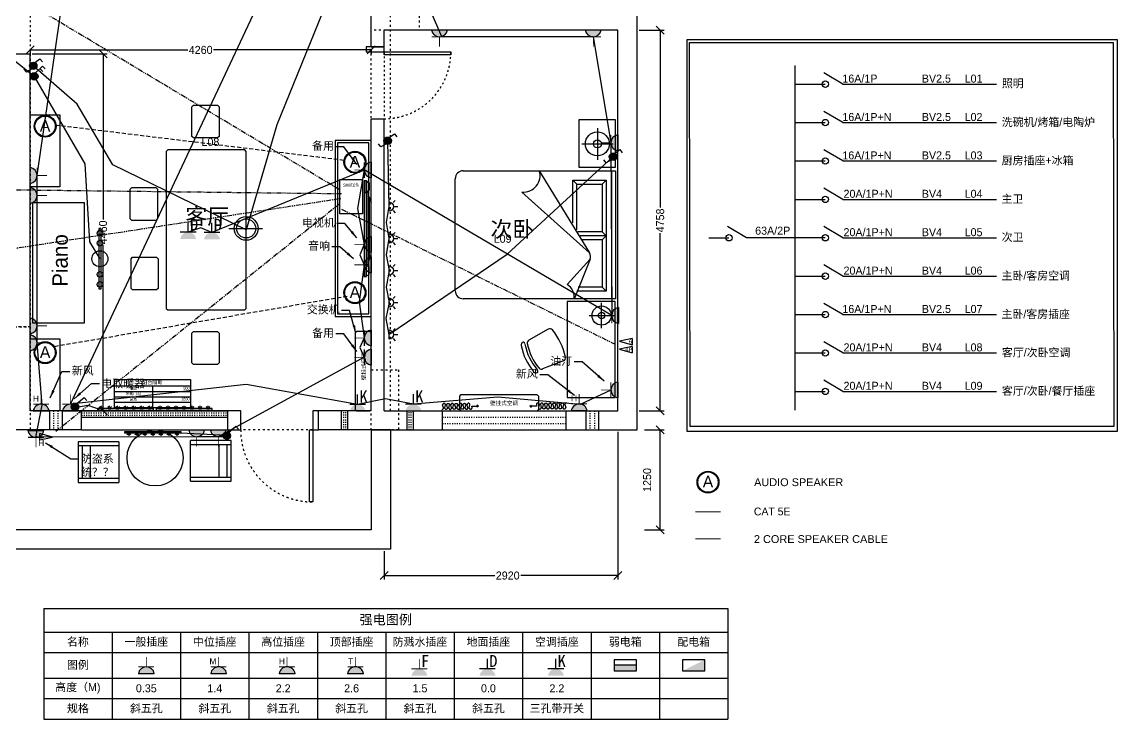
# Model space of a CAD drawing. Header units: millimetres. Extents: x -19825 to 39593, y -31971 to 32026.
# Drawn here: x 8187 to 21867, y -284 to 8431 of the extents above; entities that cross this region are included whole.
import ezdxf
from ezdxf.enums import TextEntityAlignment as Align

# ---------------------------------------------------------------- set-up
doc = ezdxf.new("R2010")
doc.units = ezdxf.units.MM
for name, pattern in [('ACAD_ISO03W100', [30, 12, -18]), ('DASHED', [19.05, 12.7, -6.35]), ('PHANTOM2', [1.25, 0.625, -0.125, 0.125, -0.125, 0.125, -0.125])]:
    doc.linetypes.add(name, pattern=pattern)
for name, color, linetype in [('blocks', 253, 'Continuous'), ('column', 1, 'ACAD_ISO03W100'), ('dim', 7, 'Continuous'), ('doors', 40, 'Continuous'), ('light current', 110, 'Continuous'), ('lighting', 6, 'Continuous'), ('new wall', 90, 'Continuous'), ('strong current', 1, 'Continuous'), ('wall', 7, 'Continuous'), ('windows', 140, 'Continuous')]:
    doc.layers.add(name, color=color, linetype=linetype)
doc.styles.add('Century Gothic', font='Century Gothic')
doc.styles.add('New Standard', font='Arial.ttf')
doc.styles.get("Standard").update_dxf_attribs({"font": 'Heiti SC.ttf'})
doc.styles.add('汉字', font='', dxfattribs={"width": 0.65, "height": 75})
doc.styles.get('汉字').set_extended_font_data('FangSong_GB2312')
doc.dimstyles.new('副本 ISO-25', dxfattribs={"dimscale": 40, "dimtxt": 2.5, "dimasz": 2.5, "dimexe": 1.25, "dimexo": 0.625, "dimgap": 0.63, "dimtad": 0, "dimdec": 0, "dimtxsty": 'Standard', "dimblk": 'OBLIQUE', "dimblk1": 'OBLIQUE', "dimblk2": 'OBLIQUE', "dimcen": 2.5, "dimadec": 0, "dimazin": 0, "dimtfac": 1, "dimtdec": 0, "dimtmove": 0, "dimatfit": 3, "dimfxl": 1, "dimarcsym": 0})

# ---------------------------------------------------------------- blocks, each defined once
blk = doc.blocks.new('_Oblique')
at = {"color": 0, "linetype": 'ByBlock', "lineweight": -2}
blk.add_line((-0.5, -0.5), (0.5, 0.5), dxfattribs=at)
blk = doc.blocks.new('*D0')
at = {"layer": 'dim', "color": 0, "lineweight": -2, "transparency": 16777216}
for p, q in [((15965, 3330), (16210, 3330)), ((16160, 2080), (16160, 3330)), ((15965, 2080), (16210, 2080))]:
    blk.add_line(p, q, dxfattribs=at)
at = {"layer": 'dim', "color": 0, "lineweight": -2, "transparency": 16777216, "xscale": 100, "yscale": 100, "zscale": 100}
for p, rotation in [((16160, 3330), 90), ((16160, 2080), 270)]:
    blk.add_blockref('_Oblique', p, dxfattribs=dict(at, rotation=rotation))
at = {"layer": 'dim', "color": 0, "transparency": 16777216, "insert": (15997, 2705), "char_height": 100, "attachment_point": 5, "rotation": 90}
blk.add_mtext('1250', dxfattribs=at)
blk = doc.blocks.new('*D3')
at = {"layer": 'dim', "color": 0, "lineweight": -2, "transparency": 16777216}
for p, q in [((15630, 3305), (15630, 1460)), ((12710, 1815), (12710, 1460)), ((12710, 1510), (14093, 1510)), ((15630, 1510), (14417, 1510))]:
    blk.add_line(p, q, dxfattribs=at)
at = {"layer": 'dim', "color": 0, "lineweight": -2, "transparency": 16777216, "xscale": 100, "yscale": 100, "zscale": 100, "rotation": 180}
blk.add_blockref('_Oblique', (12710, 1510), dxfattribs=at)
at = {"layer": 'dim', "color": 0, "lineweight": -2, "transparency": 16777216, "xscale": 100, "yscale": 100, "zscale": 100}
blk.add_blockref('_Oblique', (15630, 1510), dxfattribs=at)
at = {"layer": 'dim', "color": 0, "transparency": 16777216, "insert": (14255, 1510), "char_height": 100, "attachment_point": 5}
blk.add_mtext('2920', dxfattribs=at)
blk = doc.blocks.new('door')
at = {"layer": 'doors', "linetype": 'ACAD_ISO03W100', "ltscale": 2}
blk.add_line((0, 70), (0, 970), dxfattribs=at)
at = {"layer": 'doors'}
for points in [[(0, 70), (-900, 70), (-900, 110), (0, 110)], [(0, 0), (240, 0), (240, 70), (0, 70)]]:
    blk.add_lwpolyline(points, close=True, dxfattribs=at)
at = {"layer": 'doors', "linetype": 'ACAD_ISO03W100', "ltscale": 2}
blk.add_arc((0, 70), 900, 90, 180, dxfattribs=at)
blk = doc.blocks.new('piano')
at = {"layer": 'blocks'}
blk.add_lwpolyline([(0, 0), (1500, 0), (1500, 650), (0, 650)], close=True, dxfattribs=at)
blk.add_text('Piano', height=192, dxfattribs=at).set_placement((450, 210))
blk = doc.blocks.new('*D38')
at = {"layer": 'dim', "color": 0, "lineweight": -2, "transparency": 16777216}
for p, q in [((8290, 8095), (8290, 8030)), ((8290, 8080), (10258, 8080)), ((12550, 8080), (10582, 8080)), ((12550, 8095), (12550, 8030))]:
    blk.add_line(p, q, dxfattribs=at)
at = {"layer": 'dim', "color": 0, "lineweight": -2, "transparency": 16777216, "xscale": 100, "yscale": 100, "zscale": 100, "rotation": 180}
blk.add_blockref('_Oblique', (8290, 8080), dxfattribs=at)
at = {"layer": 'dim', "color": 0, "lineweight": -2, "transparency": 16777216, "xscale": 100, "yscale": 100, "zscale": 100}
blk.add_blockref('_Oblique', (12550, 8080), dxfattribs=at)
at = {"layer": 'dim', "color": 0, "transparency": 16777216, "insert": (10420, 8080), "char_height": 100, "attachment_point": 5}
blk.add_mtext('4260', dxfattribs=at)
blk = doc.blocks.new('*D39')
at = {"layer": 'dim', "color": 0, "lineweight": -2, "transparency": 16777216}
for p, q in [((8315, 8030), (9250, 8030)), ((9200, 8030), (9200, 5962)), ((9200, 3570), (9200, 5638)), ((8955, 3570), (9250, 3570))]:
    blk.add_line(p, q, dxfattribs=at)
at = {"layer": 'dim', "color": 0, "lineweight": -2, "transparency": 16777216, "xscale": 100, "yscale": 100, "zscale": 100}
for p, rotation in [((9200, 8030), 90), ((9200, 3570), 270)]:
    blk.add_blockref('_Oblique', p, dxfattribs=dict(at, rotation=rotation))
at = {"layer": 'dim', "color": 0, "transparency": 16777216, "insert": (9200, 5800), "char_height": 100, "attachment_point": 5, "rotation": 90}
blk.add_mtext('4460', dxfattribs=at)
blk = doc.blocks.new('A$C44EF7260')
for p, q in [((0, 1.998), (0.6, 1.998)), ((0, 1.548), (0, 1.998)), ((0.304, 1.579), (0.304, 1.971)), ((0.6, 1.998), (0.6, 1.548)), ((0.64, 2), (2.24, 2)), ((0.64, 0.1), (0.64, 2)), ((0.64, 1.95), (2.24, 1.95)), ((2.24, 2), (2.24, 0.1)), ((3.476, 1.998), (2.276, 1.998)), ((2.276, 1.998), (2.276, 1.398)), ((2.45, 1.671), (2.45, 1.985)), ((3.476, 1.398), (3.476, 1.998)), ((0.759, 1.884), (2.147, 1.884)), ((0.759, 1.884), (0.809, 1.834)), ((0.759, 1.467), (0.759, 1.884)), ((0.809, 1.834), (1.403, 1.834)), ((0.809, 1.517), (0.809, 1.834)), ((1.403, 1.834), (1.453, 1.884)), ((1.403, 1.834), (1.403, 1.53)), ((1.453, 1.884), (1.503, 1.834)), ((1.453, 1.884), (1.453, 1.558)), ((1.503, 1.834), (1.503, 1.586)), ((1.503, 1.834), (2.097, 1.834)), ((2.097, 1.834), (2.147, 1.884)), ((2.097, 1.834), (2.097, 1.535)), ((2.147, 1.884), (2.147, 1.519)), ((2.609, 1.828), (2.291, 1.828)), ((0.106, 1.775), (0.503, 1.775)), ((0.64, 1.05), (1.666, 1.676)), ((0.906, 0.833), (1.666, 1.676)), ((1.746, 1.684), (2.246, 1.486)), ((1.746, 1.684), (2.06, 1.397)), ((0.6, 1.548), (0, 1.548)), ((0.809, 1.517), (0.759, 1.467)), ((1.38, 1.517), (0.809, 1.517)), ((1.29, 1.467), (0.759, 1.467)), ((2.276, 1.398), (3.476, 1.398)), ((3.017, 1.352), (3.118, 1.091)), ((2.619, 1.162), (2.759, 0.919)), ((0.907, 0.845), (0.919, 0.845)), ((2.14, 0), (0.74, 0))]:
    blk.add_line(p, q)
for centre, radius in [((0.304, 1.775), 0.15), ((2.45, 1.828), 0.12), ((0.304, 1.775), 0.05), ((2.45, 1.828), 0.04)]:
    blk.add_circle(centre, radius)
for centre, radius, start, end in [((1.715, 1.589), 0.1, 71.7215, 119.0799), ((2.226, 1.289), 0.198, 84.1725, 146.9889), ((3.157, 0.547), 0.85, 102.6739, 128.3957), ((2.979, 1.337), 0.04, 21.3259, 102.6739), ((2.654, 1.182), 0.04, 128.3957, 209.9042), ((0.7, 0.852), 0.207, 354.6422, 106.9775), ((2.677, 1.551), 0.663, 280.7977, 310.4324), ((2.677, 1.551), 0.693, 280.6958, 310.5343), ((2.677, 1.551), 0.743, 281.5789, 309.6512), ((3.081, 1.077), 0.04, 310.4324, 21.3259), ((3.147, 1.002), 0.03, 70.2086, 130.5343), ((3.126, 1.01), 0.04, 309.6512, 20.6936), ((3.154, 1.02), 0.01, 20.6936, 70.2086), ((2.794, 0.939), 0.04, 209.9042, 280.7977), ((2.792, 0.847), 0.01, 161.0215, 210.5365), ((2.811, 0.841), 0.03, 100.6958, 161.0215), ((2.818, 0.862), 0.04, 210.5365, 281.5789), ((0.74, 0.1), 0.1, 180, 270), ((2.14, 0.1), 0.1, 270, 0)]:
    blk.add_arc(centre, radius, start, end)
blk = doc.blocks.new('television')
at = {"layer": 'blocks', "linetype": 'ByBlock', "ltscale": 0.01}
for p, q in [((-923, 89), (-774, 89)), ((-923, 89), (-923, 57)), ((-923, 81), (-774, 81)), ((-923, 57), (-774, 57)), ((-914, 57), (-895, 24)), ((-895, 24), (-802, 24)), ((-783, 57), (-802, 24)), ((129, 89), (-774, 89)), ((-774, 89), (-774, 57)), ((-774, 41), (-774, 89)), ((129, 65), (-774, 65)), ((129, 41), (-774, 41)), ((-719, 41), (-719, 26)), ((-719, 26), (-645, 0)), ((74, 26), (-719, 26)), ((74, 26), (0, 0)), ((74, 41), (74, 26)), ((129, 41), (129, 89)), ((277, 89), (129, 89)), ((129, 89), (129, 57)), ((277, 81), (129, 81)), ((277, 57), (129, 57)), ((137, 57), (157, 24)), ((250, 24), (157, 24)), ((269, 57), (250, 24)), ((277, 89), (277, 57))]:
    blk.add_line(p, q, dxfattribs=at)
blk = doc.blocks.new('socket')
at = {"layer": 'strong current'}
blk.add_hatch(color=2, dxfattribs=at).paths.add_polyline_path([(99, 0, 0.86847), (-99, 0)])
at = {"layer": 'strong current', "color": 2}
blk.add_line((99, 0), (-99, 0), dxfattribs=at)
for points, const_width in [([(-1, 86), (-1, 210)], 9.63), ([(97, 86), (-99, 86)], 12.8)]:
    blk.add_lwpolyline(points, dxfattribs=dict(at, const_width=const_width))
blk.add_arc((0, -14), 100, 8.0533, 171.9467, dxfattribs=at)
blk = doc.blocks.new('socket air condition')
at = {"layer": 'strong current'}
h = blk.add_hatch(color=2, dxfattribs=at)
edge = h.paths.add_edge_path()
edge.add_ellipse((1, -20), major_axis=(100, 0), ratio=1, start_angle=8.0533, end_angle=171.9466)
edge.add_line((-98, -6), (100, -6))
at = {"layer": 'strong current', "color": 2}
for p, q in [((0, 80), (0, 204)), ((98, 80), (-98, 80))]:
    blk.add_line(p, q, dxfattribs=at)
at = {"layer": 'strong current', "color": 2, "style": '汉字'}
blk.add_text('K', height=151, dxfattribs=at).set_placement((22, 103))
blk = doc.blocks.new('cat socket')
at = {"color": 2}
for p, q in [((159, 33), (0, 0)), ((0, 0), (159, -46)), ((159, 33), (159, -46))]:
    blk.add_line(p, q, dxfattribs=at)
at = {"color": 2, "style": 'Century Gothic'}
blk.add_text('6', height=48.8, dxfattribs=at).set_placement((118, -28))
blk = doc.blocks.new('*T325')
at = {"layer": 'dim', "color": 0, "linetype": 'ByBlock', "lineweight": -2, "ltscale": 8, "transparency": 16777216}
for p, q in [((0, 0), (952.5, 0)), ((0, 0), (0, -352.5)), ((952.5, 0), (952.5, -352.5)), ((0, -82.5), (952.5, -82.5)), ((476.25, -82.5), (476.25, -352.5)), ((0, -150), (952.5, -150)), ((0, -217.5), (952.5, -217.5)), ((0, -285), (952.5, -285)), ((0, -352.5), (952.5, -352.5))]:
    blk.add_line(p, q, dxfattribs=at)
at = {"layer": 'dim', "color": 0, "ltscale": 8, "transparency": 16777216}
for s, insert, char_height, width, attachment_point in [('墙高', (238.125, -116.25), 33.75, 453.75, 5), ('阳台隔断', (476.25, -41.25), 45, 930, 5), ('800', (941.25, -93.75), 33.75, 453.75, 3), ('东侧门洞', (238.125, -161.25), 33.75, 453.75, 2), ('窗宽', (238.125, -228.75), 33.75, 453.75, 2), ('1830', (941.25, -228.75), 33.75, 453.75, 3)]:
    blk.add_mtext(s, dxfattribs=dict(at, insert=insert, char_height=char_height, width=width, attachment_point=attachment_point))
blk = doc.blocks.new('wall light 2')
at = {"color": 6, "ltscale": 8, "transparency": 33554687}
for p, q in [((-50, -50), (-78, -78)), ((0, -70), (0, -110)), ((50, -50), (78, -78))]:
    blk.add_line(p, q, dxfattribs=at)
at = {"color": 6, "transparency": 33554687}
blk.add_lwpolyline([(58, 0), (-58, 0)], dxfattribs=at)
blk.add_arc((0, 3), 57.8, 183.1992, 356.8008, dxfattribs=at)
blk = doc.blocks.new('WALL LIGHT')
blk.add_lwpolyline([(58, 0), (-58, 0)])
blk.add_arc((0, -3), 57.8, 3.1992, 176.8008)
blk = doc.blocks.new('*U353')
at = {"layer": 'lighting', "color": 2, "ltscale": 8}
for p, q in [((-665, -35), (-673, -43)), ((-650, -41), (-650, -53)), ((-635, -35), (-627, -43)), ((-565, -35), (-573, -43)), ((-550, -41), (-550, -53)), ((-535, -35), (-527, -43)), ((-465, -35), (-473, -43)), ((-450, -41), (-450, -53)), ((-435, -35), (-427, -43)), ((-365, -35), (-373, -43)), ((-350, -41), (-350, -53)), ((-335, -35), (-327, -43)), ((-265, -35), (-273, -43)), ((-250, -41), (-250, -53)), ((-235, -35), (-227, -43)), ((-165, -35), (-173, -43)), ((-150, -41), (-150, -53)), ((-135, -35), (-127, -43)), ((-65, -35), (-73, -43)), ((-50, -41), (-50, -53)), ((-35, -35), (-27, -43))]:
    blk.add_line(p, q, dxfattribs=at)
at = {"layer": 'lighting', "ltscale": 8}
blk.add_lwpolyline([(-700, 0), (0, 0), (0, -20), (-700, -20)], close=True, dxfattribs=at)
at = {"layer": 'lighting', "xscale": 0.3, "yscale": 0.3, "zscale": 0.3, "rotation": 180}
for p in [(-650, -20), (-550, -20), (-450, -20), (-350, -20), (-250, -20), (-150, -20), (-50, -20)]:
    blk.add_blockref('WALL LIGHT', p, dxfattribs=at)
blk = doc.blocks.new('fgdgfgfrd')
at = {"layer": ''}
blk.add_hatch(color=2, dxfattribs=at).paths.add_polyline_path([(-169345, -1042559, 0.86847), (-169558, -1042559)])
at = {"layer": '', "color": 2}
blk.add_line((-169345, -1042559), (-169558, -1042559), dxfattribs=at)
for points, const_width in [([(-169453, -1042466), (-169453, -1042333)], 10.4), ([(-169347, -1042466), (-169559, -1042466)], 13.8)]:
    blk.add_lwpolyline(points, dxfattribs=dict(at, const_width=const_width))
blk.add_arc((-169452, -1042574), 108, 8.0533, 171.9467, dxfattribs=at)
blk = doc.blocks.new('socket high')
at = {"layer": 'strong current', "xscale": 0.9292800000917901, "yscale": 0.9292800000917901, "zscale": 0.9292800000917901}
blk.add_blockref('fgdgfgfrd', (157466, 968825), dxfattribs=at)
at = {"layer": 'strong current', "color": 2, "lineweight": 100, "ltscale": 8, "insert": (-200, 190), "char_height": 75, "attachment_point": 1}
blk.add_mtext_dynamic_manual_height_columns('\\pxqr;{\\fArial|b0|i0|c134|p0;H}', width=170, gutter_width=250, heights=[0], dxfattribs=at)
blk = doc.blocks.new('socket mid')
at = {"layer": 'strong current', "xscale": 0.9292800000917901, "yscale": 0.9292800000917901, "zscale": 0.9292800000917901}
blk.add_blockref('fgdgfgfrd', (157466, 968825), dxfattribs=at)
at = {"layer": 'strong current', "color": 2, "lineweight": 100, "ltscale": 8, "insert": (-200, 190), "char_height": 75, "attachment_point": 1}
blk.add_mtext_dynamic_manual_height_columns('\\pxqr;{\\fArial|b0|i0|c134|p0;M}', width=170, gutter_width=250, heights=[0], dxfattribs=at)
blk = doc.blocks.new('socket top')
at = {"layer": 'strong current', "xscale": 0.9292800000917901, "yscale": 0.9292800000917901, "zscale": 0.9292800000917901}
blk.add_blockref('fgdgfgfrd', (157466, 968825), dxfattribs=at)
at = {"layer": 'strong current', "color": 2, "lineweight": 100, "ltscale": 8, "insert": (-200, 190), "char_height": 75, "attachment_point": 1}
blk.add_mtext_dynamic_manual_height_columns('\\pxqr;{\\fArial|b0|i0|c134|p0;T}', width=170, gutter_width=250, heights=[0], dxfattribs=at)
blk = doc.blocks.new('socket water proff')
at = {"layer": 'strong current'}
blk.add_hatch(color=2, dxfattribs=at).paths.add_polyline_path([(100, -7, 0.86847), (-98, -7)])
at = {"layer": 'strong current', "color": 2}
for points, const_width in [([(0, 79), (0, 203)], 9.63), ([(98, 79), (-98, 79)], 12.8)]:
    blk.add_lwpolyline(points, dxfattribs=dict(at, const_width=const_width))
at = {"layer": 'strong current', "color": 2, "style": '汉字'}
blk.add_text('F', height=151, dxfattribs=at).set_placement((22, 102))
blk = doc.blocks.new('socket ground')
at = {"layer": 'strong current'}
h = blk.add_hatch(color=2, dxfattribs=at)
edge = h.paths.add_edge_path()
edge.add_ellipse((1, -13), major_axis=(100, -1), ratio=1, start_angle=8.0533, end_angle=171.9466)
edge.add_line((-98, 2), (100, 1))
at = {"layer": 'strong current', "color": 2}
for p, q in [((0, 88), (1, 211)), ((99, 87), (-98, 88))]:
    blk.add_line(p, q, dxfattribs=at)
at = {"layer": 'strong current', "color": 2, "style": '汉字'}
blk.add_text('D', height=151, rotation=359.6008, dxfattribs=at).set_placement((23, 110))
blk = doc.blocks.new('light current box')
at = {"layer": 'strong current'}
blk.add_hatch(color=2, dxfattribs=at).paths.add_polyline_path([(-280, 69), (-280, 0), (0, 0), (0, 69)])
at = {"layer": '', "color": 2}
blk.add_line((0, 69), (-280, 69), dxfattribs=at)
at = {"layer": 'strong current', "color": 2}
blk.add_lwpolyline([(0, 138), (-280, 138), (-280, 0), (0, 0)], close=True, dxfattribs=at)
blk = doc.blocks.new('strong current box')
at = {"layer": 'strong current'}
blk.add_hatch(color=2, dxfattribs=at).paths.add_polyline_path([(-280, 69), (-280, 0), (0, 0), (0, 138), (-280, 0)])
at = {"layer": 'strong current', "color": 2}
blk.add_lwpolyline([(0, 138), (-280, 138), (-280, 0), (0, 0)], close=True, dxfattribs=at)
blk = doc.blocks.new('*T330')
at = {"layer": 'strong current', "color": 0, "linetype": 'ByBlock', "lineweight": -2, "ltscale": 8, "transparency": 16777216}
for p, q in [((0, 0), (8546, 0)), ((0, 0), (0, -1385)), ((8546, 0), (8546, -1385)), ((0, -296), (8546, -296)), ((855, -296), (855, -1385)), ((1709, -296), (1709, -1385)), ((2564, -296), (2564, -1385)), ((3418, -296), (3418, -1385)), ((4273, -296), (4273, -1385)), ((5128, -296), (5128, -1385)), ((5982, -296), (5982, -1385)), ((6837, -296), (6837, -1385)), ((7691, -296), (7691, -1385)), ((0, -552), (8546, -552)), ((0, -872), (8546, -872)), ((0, -1128), (8546, -1128)), ((0, -1385), (8546, -1385))]:
    blk.add_line(p, q, dxfattribs=at)
at = {"layer": 'strong current', "color": 0, "ltscale": 8, "transparency": 16777216}
for name, p in [('socket', (1282, -817)), ('socket mid', (2188, -813)), ('socket high', (3043, -813)), ('socket top', (3897, -813)), ('socket water proff', (4692, -835)), ('socket ground', (5542, -843)), ('socket air condition', (6397, -836)), ('light current box', (7404, -781)), ('strong current box', (8259, -781))]:
    blk.add_blockref(name, p, dxfattribs=at)
at = {"layer": 'strong current', "color": 0, "ltscale": 8, "transparency": 16777216, "attachment_point": 5}
for s, insert, char_height, width in [('强电图例', (4273, -148), 120, 8486.1), ('名称', (427, -424), 100, 794.61), ('一般插座', (1282, -424), 100, 794.61), ('中位插座', (2137, -424), 100, 794.61), ('高位插座', (2991, -424), 100, 794.61), ('顶部插座', (3846, -424), 100, 794.61), ('防溅水插座', (4700, -424), 100, 794.61), ('地面插座', (5555, -424), 100, 794.61), ('{\\fArial Unicode MS|b0|i0|c134|p0;空调插座', (6410, -424), 100, 794.61), ('弱电箱', (7264, -424), 100, 794.61), ('配电箱', (8119, -424), 100, 794.61), ('图例', (427, -712), 100, 794.61), ('高度（M)', (427, -1000), 100, 794.61), ('0.35', (1282, -1000), 100, 794.61), ('1.4', (2137, -1000), 100, 794.61), ('2.2', (2991, -1000), 100, 794.61), ('2.6', (3846, -1000), 100, 794.61), ('1.5', (4700, -1000), 100, 794.61), ('0.0', (5555, -1000), 100, 794.61), ('2.2', (6410, -1000), 100, 794.61), ('规格', (427, -1256), 100, 794.61), ('斜五孔', (1282, -1256), 100, 794.61), ('斜五孔', (2137, -1256), 100, 794.61), ('斜五孔', (2991, -1256), 100, 794.61), ('斜五孔', (3846, -1256), 100, 794.61), ('{\\fArial Unicode MS|b0|i0|c134|p0;斜五孔', (4700, -1256), 100, 794.61), ('{\\fArial Unicode MS|b0|i0|c134|p0;斜五孔', (5555, -1256), 100, 794.61), ('{\\fArial Unicode MS|b0|i0|c134|p0;三孔带开关', (6410, -1256), 100, 794.61)]:
    blk.add_mtext(s, dxfattribs=dict(at, insert=insert, char_height=char_height, width=width))
blk = doc.blocks.new('curtain')
for p, q in [((0, 0), (22, 14)), ((0, 0), (22, -14)), ((86, 0), (0, 0)), ((82, 19), (86, 0)), ((117, 19), (108, -17)), ((133, 19), (143, -16)), ((168, 19), (159, -16)), ((184, 19), (194, -16)), ((219, 19), (210, -16)), ((235, 19), (245, -16)), ((270, 19), (261, -16)), ((286, 20), (296, -16)), ((321, 20), (312, -16)), ((337, 20), (347, -16)), ((372, 20), (363, -16)), ((388, 20), (398, -15)), ((423, 20), (414, -15)), ((439, 20), (449, -15))]:
    blk.add_line(p, q)
for points in [[(99, 39, 0.110171), (93, 38, 0.102587), (87, 33, 0.093414), (83, 27, 0.087823), (82, 19, 0.003473), (82, 19, 0.093414)], [(99, 39, -0.110171), (106, 38, -0.102587), (112, 33, -0.093414), (116, 27, -0.087823), (117, 19, -0.003473), (117, 19, -0.093414)], [(150, 39, 0.110171), (144, 38, 0.102587), (138, 33, 0.093414), (134, 27, 0.087823), (133, 19, 0.003473), (133, 19, 0.093414)], [(168, 19, 0.003473), (168, 19, 0.087823), (167, 27, 0.093414), (163, 33, 0.102587), (157, 38, 0.110171), (150, 39, 0.110171)], [(184, 19, -0.003473), (184, 19, -0.087823), (185, 27, -0.093414), (189, 34, -0.102587), (195, 38, -0.110171), (202, 39, -0.110171)], [(202, 39, -0.110171), (208, 38, -0.102587), (214, 34, -0.093414), (218, 27, -0.087823), (219, 20, -0.003473), (219, 19, -0.093414)], [(253, 40, 0.110171), (246, 38, 0.102587), (240, 34, 0.093414), (236, 27, 0.087823), (235, 20, 0.003473), (235, 19, 0.093414)], [(270, 19, 0.003473), (270, 20, 0.087823), (269, 28, 0.093414), (265, 34, 0.102587), (259, 38, 0.110171), (253, 40, 0.110171)], [(286, 20, -0.003473), (286, 20, -0.087823), (287, 28, -0.093414), (291, 34, -0.102587), (297, 38, -0.110171), (304, 40, -0.110171)], [(304, 40, -0.110171), (310, 38, -0.102587), (316, 34, -0.093414), (320, 28, -0.087823), (321, 20, -0.003473), (321, 20, -0.093414)], [(355, 40, 0.110171), (348, 39, 0.102587), (342, 34, 0.093414), (338, 28, 0.087823), (337, 20, 0.003473), (337, 20, 0.093414)], [(372, 20, 0.003473), (372, 20, 0.087823), (371, 28, 0.093414), (367, 34, 0.102587), (361, 39, 0.110171), (355, 40, 0.110171)], [(388, 20, -0.003473), (388, 20, -0.087823), (389, 28, -0.093414), (393, 34, -0.102587), (399, 39, -0.110171), (406, 40, -0.110171)], [(406, 40, -0.110171), (412, 39, -0.102587), (418, 34, -0.093414), (422, 28, -0.087823), (423, 20, -0.003473), (423, 20, -0.093414)], [(457, 40, 0.110171), (450, 39, 0.102587), (444, 35, 0.093414), (440, 28, 0.087823), (439, 20, 0.003473), (439, 20, 0.093414)], [(108, -17, 0.083517), (109, -24, 0.093414), (113, -30, 0.102587), (119, -35, 0.110171), (125, -36, 0.110171), (132, -35, 0.102587), (138, -30, 0.093414), (141, -24, 0.083517), (143, -16, 0.087823)], [(194, -16, -0.083517), (192, -24, -0.093414), (189, -30, -0.102587), (183, -34, -0.110171), (176, -36, -0.110171), (170, -34, -0.102587), (164, -30, -0.093414), (160, -24, -0.083517), (159, -16, -0.087823)], [(210, -16, 0.083517), (211, -23, 0.093414), (215, -30, 0.102587), (221, -34, 0.110171), (227, -36, 0.110171), (234, -34, 0.102587), (240, -30, 0.093414), (243, -23, 0.083517), (245, -16, 0.087823)], [(296, -16, -0.083517), (295, -23, -0.093414), (291, -30, -0.102587), (285, -34, -0.110171), (278, -35, -0.110171), (272, -34, -0.102587), (266, -30, -0.093414), (262, -23, -0.083517), (261, -16, -0.087823)], [(312, -16, 0.083517), (313, -23, 0.093414), (317, -29, 0.102587), (323, -34, 0.110171), (329, -35, 0.110171), (336, -34, 0.102587), (342, -29, 0.093414), (346, -23, 0.083517), (347, -16, 0.087823)], [(398, -15, -0.083517), (397, -23, -0.093414), (393, -29, -0.102587), (387, -34, -0.110171), (380, -35, -0.110171), (374, -34, -0.102587), (368, -29, -0.093414), (364, -23, -0.083517), (363, -16, -0.087823)], [(414, -15, 0.083517), (415, -23, 0.093414), (419, -29, 0.102587), (425, -33, 0.110171), (431, -35, 0.110171), (438, -33, 0.102587), (444, -29, 0.093414), (448, -23, 0.083517), (449, -15, 0.087823)]]:
    blk.add_lwpolyline(points, format="xyb")
blk = doc.blocks.new('1 gang switch')
at = {"layer": 'lighting'}
blk.add_hatch(color=2, dxfattribs=at).paths.add_polyline_path([(-41, 22, 1), (41, -22, 1)])
at = {"layer": 'lighting', "color": 2}
for p, q in [((21, 41), (114, 117)), ((114, 117), (146, 79))]:
    blk.add_line(p, q, dxfattribs=at)
blk.add_circle((0, 0), 46.7, dxfattribs=at)
blk = doc.blocks.new('2 way switch')
at = {"layer": 'lighting'}
blk.add_hatch(color=2, dxfattribs=at).paths.add_polyline_path([(-41, 22, 1), (41, -22, 1)])
at = {"layer": 'lighting', "color": 2}
for p, q in [((21, 41), (84, 88)), ((84, 88), (115, 49)), ((-85, -78), (-116, -40)), ((-21, -41), (-85, -78))]:
    blk.add_line(p, q, dxfattribs=at)
blk.add_circle((0, 0), 46.7, dxfattribs=at)
blk = doc.blocks.new('light')
at = {"layer": 'lighting'}
for p, q in [((0, -192), (0, 207)), ((-219, 0), (202, 0))]:
    blk.add_line(p, q, dxfattribs=at)
blk.add_circle((-2, -1), 148, dxfattribs=at)
at = {"layer": 'lighting', "linetype": 'ByBlock', "ltscale": 0.01}
blk.add_circle((-2, -1), 119, dxfattribs=at)
blk = doc.blocks.new('2 gang switch')
at = {"layer": 'lighting'}
blk.add_hatch(color=2, dxfattribs=at).paths.add_polyline_path([(-43, 17, 1), (43, -17, 1)])
at = {"layer": 'lighting', "color": 2}
for p, q in [((17, 43), (101, 128)), ((71, 97), (107, 62)), ((101, 128), (136, 94))]:
    blk.add_line(p, q, dxfattribs=at)
blk.add_circle((0, 0), 46.7, dxfattribs=at)
blk = doc.blocks.new('Access Point')
at = {"color": 2}
for p, q in [((159, 33), (0, 0)), ((0, 0), (159, -46)), ((159, 33), (159, -46))]:
    blk.add_line(p, q, dxfattribs=at)
at = {"color": 2, "style": 'Century Gothic'}
blk.add_text('AP', height=48.8, dxfattribs=at).set_placement((70, -30))
blk = doc.blocks.new('*U351')
at = {"linetype": 'Continuous', "lineweight": -2, "ltscale": 0.05}
for p, q in [((-508, 0), (-508, -508)), ((0, 0), (-508, 0)), ((-458, -508), (-458, 0)), ((-50, -508), (-50, 0)), ((0, -508), (0, 0)), ((-50, -50), (-458, -50)), ((-50, -150), (-458, -150)), ((0, -508), (-508, -508))]:
    blk.add_line(p, q, dxfattribs=at)
blk = doc.blocks.new('*D410')
at = {"layer": 'dim', "color": 0, "lineweight": -2, "transparency": 16777216}
for p, q in [((15895, 8328), (16210, 8328)), ((16160, 8328), (16160, 6109)), ((16160, 3570), (16160, 5788)), ((15895, 3570), (16210, 3570))]:
    blk.add_line(p, q, dxfattribs=at)
at = {"layer": 'dim', "color": 0, "lineweight": -2, "transparency": 16777216, "xscale": 100, "yscale": 100, "zscale": 100}
for p, rotation in [((16160, 8328), 90), ((16160, 3570), 270)]:
    blk.add_blockref('_Oblique', p, dxfattribs=dict(at, rotation=rotation))
at = {"layer": 'dim', "color": 0, "transparency": 16777216, "insert": (16160, 5949), "char_height": 100, "attachment_point": 5, "rotation": 90}
blk.add_mtext('4758', dxfattribs=at)

msp = doc.modelspace()

# ---------------------------------------------------------------- hatches: boundary and pattern name
at = {"layer": 'strong current'}
h = msp.add_hatch(color=2, dxfattribs=at)
edge = h.paths.add_edge_path()
edge.add_ellipse((10264.1, 5701.6), major_axis=(100, -0.7), ratio=1, start_angle=8.0533, end_angle=171.94663)
edge.add_line((10165.1, 5716.3), (10363.2, 5714.9))

# ---------------------------------------------------------------- linework, layer by layer
at = {"layer": 'blocks', "linetype": 'ByBlock', "ltscale": 0.01}
for p, q in [((12100, 6950), (12100, 4750)), ((12550, 6950), (12100, 6950)), ((12130, 6920), (12130, 4780)), ((12520, 6920), (12130, 6920)), ((12520, 4780), (12520, 6920)), ((12550, 4750), (12550, 6950)), ((12100, 4750), (12550, 4750)), ((12130, 4780), (12520, 4780))]:
    msp.add_line(p, q, dxfattribs=at)
at = {"layer": 'blocks'}
for points in [[(10330, 6980), (10310, 7000), (10310, 7370), (10330, 7390), (10630, 7390), (10650, 7370), (10650, 7000), (10630, 6980)], [(8290, 6370), (8290, 7270), (8660, 7270), (8660, 6370)], [(10010, 6830), (9990, 6810), (9990, 4850), (10010, 4830), (10970, 4830), (10990, 4850), (10990, 6810), (10970, 6830)], [(9560, 5950), (9540, 5970), (9540, 6340), (9560, 6360), (9860, 6360), (9880, 6340), (9880, 5970), (9860, 5950)], [(9570, 5080), (9550, 5100), (9550, 5470), (9570, 5490), (9870, 5490), (9890, 5470), (9890, 5100), (9870, 5080)], [(10330, 4150), (10310, 4170), (10310, 4540), (10330, 4560), (10630, 4560), (10650, 4540), (10650, 4170), (10630, 4150)], [(12530, 3570), (12551.4, 3582.3), (12551.4, 4542.3), (12531.4, 4562.3), (12371.4, 4562.3), (12351.4, 4542.3), (12351.4, 3582.3), (12370, 3570)], [(8290, 3570), (8290, 4470), (8660, 4470), (8660, 3570)], [(13651.7, 3591.4), (13664, 3570), (14624, 3570), (14644, 3590), (14644, 3750), (14624, 3770), (13664, 3770), (13651.7, 3751.4)]]:
    msp.add_lwpolyline(points, close=True, dxfattribs=at)
at = {"layer": 'blocks', "ltscale": 8}
msp.add_circle((9850, 2980), 350, dxfattribs=at)
at = {"layer": 'column', "ltscale": 2}
for p, q in [((12550, 3570), (12550, 10027.5)), ((12790, 3570), (12790, 10027.5)), ((12550, 3330), (12550, 4080)), ((12550, 4080), (12890, 4080)), ((12890, 4080), (12890, 3330)), ((12890, 3330), (12550, 3330))]:
    msp.add_line(p, q, dxfattribs=at)
for points in [[(8290, 9230), (8290, 4620), (8050, 4620), (8050, 9230)], [(12550, 8327.5), (12550, 8567.5), (13150, 8567.5), (13150, 8327.5)], [(7980, 3330), (7980, 4620), (8290, 4620), (8290, 3330)]]:
    msp.add_lwpolyline(points, close=True, dxfattribs=at)
at = {"layer": 'light current', "linetype": 'PHANTOM2', "ltscale": 100}
for points in [[(12160, 6330), (6620, 9650)], [(12180, 6280), (1170, 6410)], [(12170, 6220), (8050, 5590)], [(12160, 6160), (8610, 3310)], [(12180, 6090), (15600, 4400)]]:
    msp.add_lwpolyline(points, dxfattribs=at)
at = {"layer": 'light current', "color": 253, "linetype": 'DASHED', "ltscale": 4}
for points in [[(12210, 6700), (8600, 7140)], [(12250, 5000), (8590, 4370)]]:
    msp.add_lwpolyline(points, dxfattribs=at)
at = {"layer": 'light current', "ltscale": 8}
msp.add_lwpolyline([(12160, 6460), (12440, 6460), (12440, 6030), (12160, 6030)], close=True, dxfattribs=at)
at = {"layer": 'light current', "linetype": 'PHANTOM2', "ltscale": 100, "const_width": 10}
msp.add_lwpolyline([(16597.8, 2306.5), (16916, 2306.5)], dxfattribs=at)
at = {"layer": 'light current', "linetype": 'DASHED', "ltscale": 4, "const_width": 10}
msp.add_lwpolyline([(16597.8, 1968.6), (16916, 1968.6)], dxfattribs=at)
at = {"layer": 'light current', "color": 253}
for centre, radius in [((8477, 7126.5), 137), ((8477, 7126.5), 127), ((8477, 4296.5), 137), ((8477, 4296.5), 127)]:
    msp.add_circle(centre, radius, dxfattribs=at)
at = {"layer": 'light current'}
for centre, radius in [((12347, 6676.5), 137), ((12347, 6676.5), 127), ((12347, 5046.5), 137), ((12347, 5046.5), 127), ((16756.9, 2678.2), 137), ((16756.9, 2678.2), 127)]:
    msp.add_circle(centre, radius, dxfattribs=at)
at = {"layer": 'lighting', "ltscale": 8}
for points in [[(12464.4, 9842.7), (11370.2, 7142), (10990, 5830), (9322.7, 6645.5), (8876.3, 7403.1), (8328.8, 7881.7)], [(8341.7, 7750.2), (7316, 8562.7), (6625.1, 8638.2), (5921.8, 8559.4)], [(8341.7, 7750.2), (8972, 6658.3), (9030, 5680), (9161.5, 5469.7)], [(12755.2, 6945.1), (12769.3, 6122.1), (12736.4, 5922.1), (12769.3, 5722.1), (12736.2, 5519.9), (12772.5, 5322.1), (12736.2, 5115.2), (12772.5, 4922.1), (12732.3, 4722), (12769.3, 4522.1), (14248.5, 5527.6), (15570.9, 6746.3)], [(8850, 3610), (9010, 3640), (9150, 3590)], [(10747.1, 3259.2), (10172.3, 3291)]]:
    msp.add_lwpolyline(points, dxfattribs=at)
msp.add_lwpolyline([(9151.5, 5849.7), (9171.5, 5849.7), (9171.5, 5089.7), (9151.5, 5089.7)], close=True, dxfattribs=at)
for centre, radius in [((9161.5, 5789.7), 35), ((9162.8, 5664.7), 35), ((9161.5, 5469.7), 100), ((9161.5, 5274.7), 35), ((9161.5, 5149.7), 35)]:
    msp.add_circle(centre, radius, dxfattribs=at)
at = {"layer": 'new wall', "transparency": 33554687}
for p, q in [((10920.1, 3570), (8929.9, 3570)), ((8930, 3330), (10920.1, 3330))]:
    msp.add_line(p, q, dxfattribs=at)
at = {"layer": 'new wall'}
for p, q in [((10760.1, 3330), (10760.1, 3570)), ((10920.1, 3330), (10920.1, 3570))]:
    msp.add_line(p, q, dxfattribs=at)
at = {"layer": 'strong current', "color": 0, "ltscale": 8, "transparency": 33554687}
for p, q in [((16494.7, 3312.1), (16494.7, 8212.1)), ((16494.7, 8212.1), (21866.7, 8212.1)), ((21866.7, 8212.1), (21866.7, 3312.1)), ((16534.7, 3372.1), (16524.7, 8172.1)), ((16524.7, 8172.1), (21816.7, 8172.1)), ((21816.7, 8172.1), (21826.7, 3372.1)), ((21866.7, 3312.1), (16494.7, 3312.1)), ((21826.7, 3372.1), (16534.7, 3372.1))]:
    msp.add_line(p, q, dxfattribs=at)
at = {"layer": 'strong current', "color": 0, "ltscale": 8}
for p, q in [((17843.1, 7885.4, 60), (17843.1, 3575.4, 20)), ((18442.3, 7652.1), (18202.3, 7792.1)), ((17843.1, 7652.1), (18222.3, 7652.1)), ((18442.3, 7652.1), (20360.7, 7652.1)), ((18442.3, 7172.1), (18202.3, 7312.1)), ((17843.1, 7172.1), (18222.3, 7172.1)), ((18442.3, 7172.1), (20360.7, 7172.1)), ((18442.3, 6692.1), (18202.3, 6832.1)), ((17843.1, 6692.1), (18222.3, 6692.1)), ((18442.3, 6692.1), (20360.7, 6692.1)), ((18442.3, 6212.1), (18202.3, 6352.1)), ((17843.1, 6212.1), (18222.3, 6212.1)), ((18442.3, 6212.1), (20360.7, 6212.1)), ((17238.9, 5732.1), (16998.9, 5872.1)), ((18442.3, 5732.1), (18202.3, 5872.1)), ((16768.9, 5732.1), (17018.9, 5732.1)), ((18222.3, 5732.1), (17238.9, 5732.1)), ((18442.3, 5732.1), (20360.7, 5732.1)), ((18442.3, 5252.1), (18202.3, 5392.1)), ((17843.1, 5252.1), (18222.3, 5252.1)), ((18442.3, 5252.1), (20360.7, 5252.1)), ((18442.3, 4772.1), (18202.3, 4912.1)), ((17843.1, 4772.1), (18222.3, 4772.1)), ((18442.3, 4772.1), (20360.7, 4772.1)), ((18442.3, 4292.1), (18202.3, 4432.1)), ((17843.1, 4292.1), (18222.3, 4292.1)), ((18442.3, 4292.1), (20360.7, 4292.1)), ((18442.3, 3812.1), (18202.3, 3952.1)), ((17843.1, 3812.1), (18222.3, 3812.1)), ((18442.3, 3812.1), (20360.7, 3812.1))]:
    msp.add_line(p, q, dxfattribs=at)
at = {"layer": 'strong current', "ltscale": 8}
msp.add_line((12790.8, 6521.7), (12790.8, 6521.7), dxfattribs=at)
at = {"layer": 'strong current', "color": 2}
for p, q in [((10263.7, 5801.8), (10264.6, 5925.3)), ((10361.9, 5801.1), (10165.5, 5802.5))]:
    msp.add_line(p, q, dxfattribs=at)
at = {"layer": 'strong current', "ltscale": 8}
for points in [[(15544, 3829), (15160, 3650), (14130, 3740), (13077.5, 3652.5), (12730, 3720), (12380, 3650), (10990, 3900), (8792, 3650.8), (12502.1, 11569.9)], [(12463.8, 10499), (13429.4, 8247.6), (15323.5, 8247.6), (15544, 6920), (15554, 4760), (12464, 6580), (12380, 6100), (12464, 5650), (12410, 5520), (12464, 5395), (12400, 4930), (12464, 4480), (12410, 4360), (12464, 4240), (10640, 3244), (10374.3, 3244.1), (8360, 3240), (8440, 3640), (8376, 4420), (8376, 4631), (8376.2, 6261), (8376, 6510), (8846.2, 9771)]]:
    msp.add_lwpolyline(points, dxfattribs=at)
at = {"layer": 'strong current', "transparency": 33554687}
msp.add_lwpolyline([(12463.8, 6579), (10560.3, 5797.7), (10423.3, 5858), (10263.7, 5801.8)], dxfattribs=at)
at = {"layer": 'strong current', "color": 0, "ltscale": 8}
for centre in [(18222.3, 7652.1), (18222.3, 7172.1), (18222.3, 6692.1), (18222.3, 6212.1), (17018.9, 5732.1), (18222.3, 5732.1), (18222.3, 5252.1), (18222.3, 4772.1), (18222.3, 4292.1), (18222.3, 3812.1)]:
    msp.add_circle(centre, 40, dxfattribs=at)
at = {"layer": 'wall'}
for p, q in [((12550, 8120), (12550, 8830)), ((15870, 3330), (15870, 8567.5)), ((15630, 8327.5), (12710, 8327.5)), ((12710, 8120), (12710, 8327.5)), ((15630, 3570), (15630, 8327.5)), ((12550, 8120), (12710, 8120)), ((8090, 8030), (8290, 8030)), ((8290, 3570), (8290, 8030)), ((12550, 3570), (12550, 7220)), ((12550, 7220), (12710, 7220)), ((12710, 3570), (12710, 7220)), ((8930, 3570), (8290, 3570)), ((8529.9, 3570), (8529.9, 3330)), ((8689.9, 3570), (8689.9, 3330)), ((8930, 3330), (8930, 3570)), ((12550, 3570), (11890, 3570)), ((11890, 3330), (11890, 3570)), ((12180, 3330), (12180, 3570)), ((12260, 3330), (12260, 3570)), ((12710, 3570), (13440, 3570)), ((12997.5, 3330), (12997.5, 3570)), ((13077.5, 3330), (13077.5, 3570)), ((13440, 3330), (13440, 3570)), ((14980, 3570), (15630, 3570)), ((14980, 3570), (14980, 3330)), ((15229.9, 3570), (15229.9, 3330)), ((15389.9, 3570), (15389.9, 3330)), ((8930, 3330), (7980, 3330)), ((12550, 3330), (11890, 3330)), ((12550, 3330), (13440, 3330)), ((12550, 3330), (12670, 3330)), ((12550, 3330), (12550, 2080)), ((12790, 3330), (12670, 3330)), ((12790, 3330), (12790, 1840)), ((14980, 3330), (15870, 3330)), ((12550, 2080), (5290, 2080)), ((12790, 1840), (5290, 1840))]:
    msp.add_line(p, q, dxfattribs=at)
at = {"layer": 'wall', "linetype": 'ACAD_ISO03W100'}
for p, q in [((8582.7, 3570), (8582.7, 3330)), ((8637.1, 3570), (8637.1, 3330)), ((12206.4, 3330), (12206.4, 3570)), ((12233.6, 3330), (12233.6, 3570)), ((13023.9, 3330), (13023.9, 3570)), ((13051.1, 3330), (13051.1, 3570)), ((15282.7, 3570), (15282.7, 3330)), ((15337.1, 3570), (15337.1, 3330))]:
    msp.add_line(p, q, dxfattribs=at)
at = {"layer": 'wall', "linetype": 'Continuous'}
for p, q in [((12790, 3330), (12550, 3330)), ((12550, 3330), (12790, 3330))]:
    msp.add_line(p, q, dxfattribs=at)
at = {"layer": 'windows'}
for p, q in [((8929.9, 3570), (10760, 3570)), ((13440, 3570), (14980, 3570)), ((8929.9, 3490), (10760, 3490)), ((13440, 3330), (14980, 3330))]:
    msp.add_line(p, q, dxfattribs=at)
at = {"layer": 'windows', "linetype": 'ACAD_ISO03W100'}
for p, q in [((8929.9, 3543.6), (10760, 3543.6)), ((8929.9, 3516.4), (10760, 3516.4)), ((13440, 3490.8), (14980, 3490.8)), ((13440, 3409.2), (14980, 3409.2))]:
    msp.add_line(p, q, dxfattribs=at)

# ---------------------------------------------------------------- block references
for name, p in [('*T325', (9340.3, 3962.5)), ('*T330', (8459.1, 1100.1))]:
    msp.add_blockref(name, p)
at = {"layer": 'blocks', "xscale": 1000, "yscale": 1000, "zscale": 1000, "rotation": 270}
msp.add_blockref('A$C44EF7260', (13600, 7210), dxfattribs=at)
at = {"layer": 'blocks'}
for name, p, rotation in [('television', (12550, 6170.1), 90), ('piano', (8970, 4670), 90), ('*U351', (8890, 3180), 90), ('*U351', (10800, 2690), 270)]:
    msp.add_blockref(name, p, dxfattribs=dict(at, rotation=rotation))
at = {"layer": 'doors', "xscale": 0.9278350515463918, "yscale": 0.9278350515463918, "zscale": 0.9278350515463918, "rotation": 180}
msp.add_blockref('door', (12710, 8120), dxfattribs=at)
at = {"layer": 'doors', "rotation": 90}
msp.add_blockref('door', (11890, 3330), dxfattribs=at)
at = {"layer": 'light current'}
for name, p in [('cat socket', (15650, 4440)), ('Access Point', (15650, 4340))]:
    msp.add_blockref(name, p, dxfattribs=at)
at = {"layer": 'light current', "rotation": 180}
msp.add_blockref('cat socket', (8570, 3240), dxfattribs=at)
at = {"layer": 'lighting', "ltscale": 8}
for name, p in [('2 way switch', (8328.8, 7881.7)), ('2 gang switch', (8341.7, 7750.2, 20)), ('2 way switch', (12755.2, 6945.1)), ('2 way switch', (15570.9, 6746.3)), ('1 gang switch', (8850, 3620)), ('1 gang switch', (10747.1, 3259.2))]:
    msp.add_blockref(name, p, dxfattribs=at)
at = {"layer": 'lighting', "xscale": -1}
for name, p, rotation in [('wall light 2', (12772.5, 6122.1), 90), ('wall light 2', (12772.5, 5722.1), 90), ('wall light 2', (12772.5, 5322.1), 90), ('wall light 2', (12772.5, 4922.1), 90), ('wall light 2', (12772.5, 4522.1), 90), ('*U353', (9832.3, 3579), 180), ('*U353', (10562.3, 3579), 180)]:
    msp.add_blockref(name, p, dxfattribs=dict(at, rotation=rotation))
at = {"layer": 'lighting'}
for name, p in [('light', (10990, 5850)), ('*U353', (10172.3, 3311))]:
    msp.add_blockref(name, p, dxfattribs=at)
at = {"layer": 'strong current'}
for name, p, rotation in [('socket', (13402.5, 8330), 180), ('socket', (15322.5, 8330), 180), ('socket', (15630, 6920), 90), ('socket', (8290, 6510), 269.9999999999999), ('socket', (12550, 6580), 90), ('socket', (8290, 6260), 269.9999999999999), ('socket', (12550, 5650), 90), ('socket', (12550, 5395), 90), ('socket', (15640, 4760), 90), ('socket', (8290, 4630), 269.9999999999999), ('socket', (8290, 4420), 269.9999999999999), ('socket', (12550, 4480), 90), ('socket', (12550, 4240), 90), ('socket', (15630, 3830), 90), ('socket high', (8360, 3320), 180), ('socket', (10370, 3330), 180), ('socket', (10640, 3330), 180)]:
    msp.add_blockref(name, p, dxfattribs=dict(at, rotation=rotation))
for name, p in [('socket ground', (10560, 5710)), ('socket high', (8430, 3570)), ('socket', (8792, 3564.8)), ('socket high', (15151.2, 3573.8))]:
    msp.add_blockref(name, p, dxfattribs=at)
at = {"layer": 'wall'}
for p in [(12380, 3570), (13077.5, 3572.5)]:
    msp.add_blockref('socket air condition', p, dxfattribs=at)
at = {"layer": 'windows', "rotation": 180}
msp.add_blockref('curtain', (13891.2, 3627.4), dxfattribs=at)
at = {"layer": 'windows'}
msp.add_blockref('curtain', (14530.7, 3627.4), dxfattribs=at)

# ---------------------------------------------------------------- texts
at = {"layer": 'blocks'}
msp.add_text('壁挂式空调', height=50, rotation=90, dxfattribs=at).set_placement((12481.4, 3952.3))
msp.add_text('壁挂式空调', height=50, dxfattribs=at).set_placement((14034, 3640))
at = {"layer": 'dim', "lineweight": 100, "ltscale": 8, "char_height": 200, "attachment_point": 1}
for s, insert in [('客厅', (10230, 6100)), ('次卧', (14040, 5940))]:
    msp.add_mtext_dynamic_manual_height_columns(s, width=1110, gutter_width=250, heights=[0], dxfattribs=dict(at, insert=insert))
at = {"layer": 'light current', "color": 253, "style": 'Century Gothic'}
for p in [(8477, 7060), (8477, 4230)]:
    msp.add_text('A', height=146.4, dxfattribs=at).set_placement(p, align=Align.CENTER)
at = {"layer": 'light current', "style": 'Century Gothic'}
for p in [(12347, 6610), (12347, 4980), (16756.9, 2611.6)]:
    msp.add_text('A', height=146.4, dxfattribs=at).set_placement(p, align=Align.CENTER)
at = {"layer": 'light current'}
for s, height, style, p in [('AUDIO SPEAKER ', 97.608, 'New Standard', (17332.3, 2628)), ('CAT 5E', 97.61, 'Century Gothic', (17330.1, 2262.4)), ('2 CORE SPEAKER CABLE', 97.608, 'New Standard', (17330.1, 1917.2))]:
    msp.add_text(s, height=height, dxfattribs=dict(at, style=style)).set_placement(p)
at = {"layer": 'light current', "ltscale": 8, "insert": (12200, 6420), "char_height": 50, "attachment_point": 1}
msp.add_mtext_dynamic_manual_height_columns('switch', width=150, gutter_width=250, heights=[0], dxfattribs=at)
at = {"layer": 'strong current', "color": 0, "transparency": 33554687}
for s, p in [('16A/1P', (18435, 7672.1)), ('BV2.5', (19427.4, 7672.1)), ('L01', (19962.3, 7672.1)), ('照明', (20427.8, 7612.1)), ('16A/1P+N', (18435, 7192.1)), ('BV2.5', (19427.4, 7192.1)), ('L02', (19962.3, 7192.1)), ('洗碗机/烤箱/电陶炉', (20425.3, 7128)), ('16A/1P+N', (18435, 6712.1)), ('BV2.5', (19427.4, 6712.1)), ('L03', (19962.3, 6712.1)), ('厨房插座+冰箱', (20425.3, 6648)), ('20A/1P+N', (18449.8, 6232.1)), ('BV4', (19427.4, 6232.1)), ('L04', (19962.3, 6232.1)), ('主卫', (20422.8, 6168)), ('63A/2P', (17345.8, 5771.3)), ('20A/1P+N', (18449.8, 5752.1)), ('BV4', (19427.4, 5752.1)), ('L05', (19962.3, 5752.1)), ('次卫', (20425.3, 5690.5)), ('20A/1P+N', (18449.8, 5272.1)), ('BV4', (19427.4, 5272.1)), ('L06', (19962.3, 5272.1)), ('主卧/客房空调', (20422.8, 5208)), ('16A/1P+N', (18435, 4792.1)), ('BV2.5', (19427.4, 4792.1)), ('L07', (19962.3, 4792.1)), ('主卧/客房插座', (20422.8, 4728)), ('20A/1P+N', (18449.8, 4312.1)), ('BV4', (19427.4, 4312.1)), ('L08', (19962.3, 4312.1)), ('客厅/次卧空调', (20427.8, 4248)), ('20A/1P+N', (18449.8, 3832.1)), ('BV4', (19427.4, 3832.1)), ('L09', (19962.3, 3832.1)), ('客厅/次卧/餐厅插座', (20427.8, 3768))]:
    msp.add_text(s, height=100, dxfattribs=at).set_placement(p)
at = {"layer": 'strong current', "color": 2, "style": '汉字'}
msp.add_text('D', height=150.5, rotation=359.60076, dxfattribs=at).set_placement((10286.1, 5824.5))
at = {"layer": 'strong current', "ltscale": 8, "char_height": 50, "attachment_point": 1}
for s, insert in [('{\\H2x;L08}', (10430, 6980)), ('{\\H2x;L09}', (14080, 5770))]:
    msp.add_mtext_dynamic_manual_height_columns(s, width=670, gutter_width=250, heights=[0], dxfattribs=dict(at, insert=insert))
at = {"layer": 'strong current', "ltscale": 8, "char_height": 100}
for s, insert, attachment_point in [('备用', (12084.8, 6820), 9), ('电视机', (12094.8, 5860), 9), ('音响', (12034.8, 5570), 9), ('交换机', (12154.8, 4774), 9), ('备用', (12084.8, 4480), 9), ('油汀', (15060, 4130), 9), ('新风', (8810, 4010), 7), ('电取暖器', (9180, 3960), 1), ('新风', (14630, 3970), 9)]:
    msp.add_mtext(s, dxfattribs=dict(at, insert=insert, attachment_point=attachment_point))
at = {"layer": 'strong current', "ltscale": 8, "insert": (8925.2, 3020), "char_height": 100, "width": 707.043, "attachment_point": 1}
msp.add_mtext('防盗系统？？', dxfattribs=at)

# ---------------------------------------------------------------- dimensions: what is measured, and where the dimension line sits
at = {"layer": 'dim', "transparency": 33554687}
dim = msp.add_linear_dim(base=(16160, 3570), p1=(15870, 8327.5), p2=(15870, 3570), angle=90, dimstyle='副本 ISO-25', dxfattribs=at)
dim.commit()
dim.dimension.update_dxf_attribs({"geometry": '*D410', "text_midpoint": (16160, 5948.75)})
at = {"layer": 'dim'}
for base, p1, p2, angle, picture, middle in [((8290, 8080), (12550, 8120), (8290, 8120), 180, '*D38', (10420, 8080)), ((9200, 8030), (8930, 3570), (8290, 8030), 90, '*D39', (9200, 5800))]:
    dim = msp.add_linear_dim(base=base, p1=p1, p2=p2, angle=angle, dimstyle='副本 ISO-25', dxfattribs=at)
    dim.commit()
    dim.dimension.update_dxf_attribs({"geometry": picture, "text_midpoint": middle})
dim = msp.add_linear_dim(base=(12710, 1510), p1=(15630, 3330), p2=(12710, 1840), angle=180, dimstyle='副本 ISO-25', dxfattribs=at)
dim.commit()
dim.dimension.update_dxf_attribs({"geometry": '*D3', "text_midpoint": (14255, 1510), "dimtype": 160})
dim = msp.add_linear_dim(base=(16160, 3330), p1=(15940, 2080), p2=(15940, 3330), angle=90, dimstyle='副本 ISO-25', override={"dimtmove": 2}, dxfattribs=at)
dim.commit()
dim.dimension.update_dxf_attribs({"geometry": '*D0', "text_midpoint": (15996.8, 2705), "dimtype": 160})

# ---------------------------------------------------------------- leaders
at = {"layer": 'strong current', "ltscale": 8, "annotation_type": 0, "has_hookline": 1}
for points, hookline_direction, text_width in [([(12370, 6650), (12210, 6870), (12110, 6870)], 1, 235.4), ([(12370, 5730), (12220, 5910), (12120, 5910)], 1, 359.4), ([(12330, 5470), (12160, 5620), (12060, 5620)], 1, 233), ([(12360, 4540), (12280, 4824), (12180, 4824)], 1, 361.8), ([(12370, 4310), (12210, 4530), (12110, 4530)], 1, 235.4), ([(15460, 3940), (15185.2, 4180), (15085.2, 4180)], 1, 233), ([(8540, 3730), (8684.8, 4060), (8784.8, 4060)], 0, 242.9), ([(15090, 3760), (14755.2, 4020), (14655.2, 4020)], 1, 242.9), ([(8840, 3720), (9054.8, 3910), (9154.8, 3910)], 0, 483.3), ([(8480, 3170), (8800, 2970), (8900, 2970)], 0, 698.9)]:
    msp.add_leader(points, dimstyle='副本 ISO-25', override={"dimgap": 0.63, "dimtad": 0}, dxfattribs=dict(at, hookline_direction=hookline_direction, text_width=text_width))

doc.saveas('drawing.dxf')
